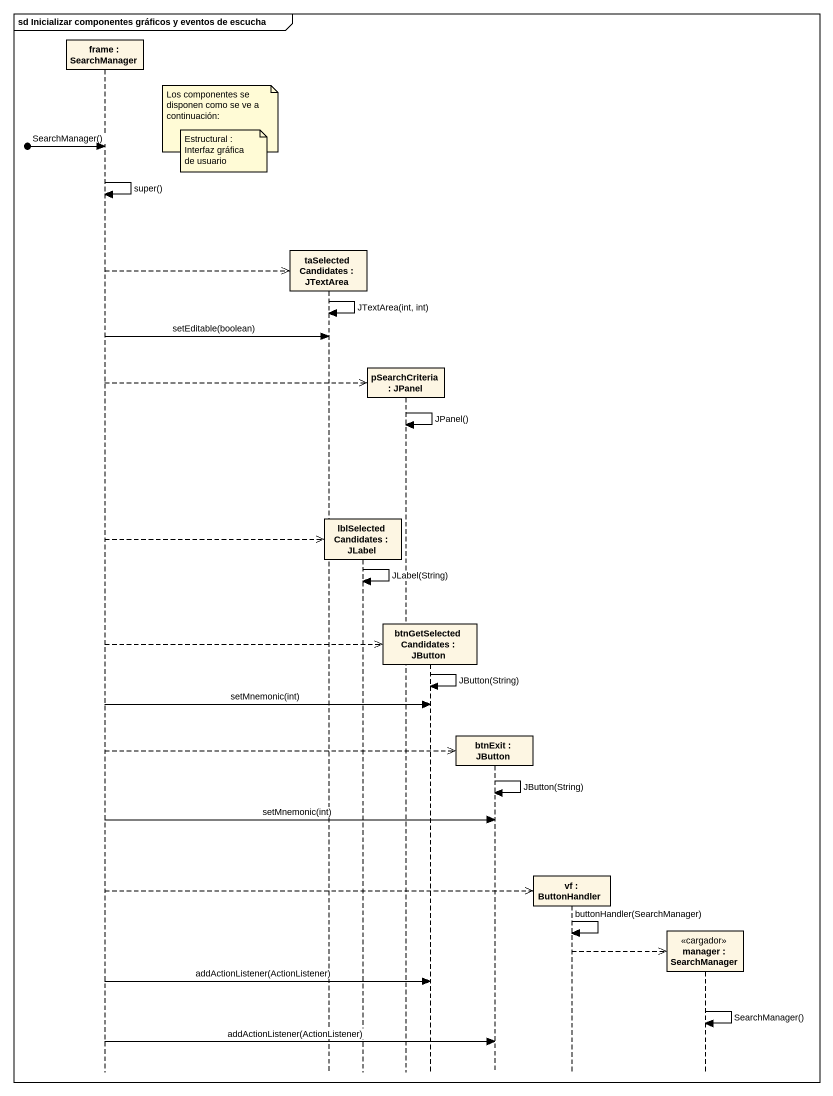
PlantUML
@startuml
mainframe sd Inicializar componentes gráficos y eventos de escucha
hide footbox
participant "frame : SearchManager" as frame_
participant "taSelectedCandidates : JTextArea" as taSelectedCandidates
participant "lblSelectedCandidates : JLabel" as lblSelectedCandidates
participant "pSearchCriteria : JPanel" as pSearchCriteria
participant "btnGetSelectedCandidates : JButton" as btnGetSelectedCandidates
participant "btnExit : JButton" as btnExit
participant "vf : ButtonHandler" as vf
participant "manager : SearchManager" as manager <<cargador>>

note left of taSelectedCandidates : Los componentes se disponen como se ve a continuación:
[o-> frame_ : SearchManager()
note left of taSelectedCandidates : Estructural : Interfaz gráfica de usuario
frame_ -> frame_ : super()
frame_ -->> taSelectedCandidates **
taSelectedCandidates -> taSelectedCandidates : JTextArea(int, int)
frame_ -> taSelectedCandidates : setEditable(boolean)
frame_ -->> pSearchCriteria **
pSearchCriteria -> pSearchCriteria : JPanel()
frame_ -->> lblSelectedCandidates **
lblSelectedCandidates -> lblSelectedCandidates : JLabel(String)
frame_ -->> btnGetSelectedCandidates **
btnGetSelectedCandidates -> btnGetSelectedCandidates : JButton(String)
frame_ -> btnGetSelectedCandidates : setMnemonic(int)
frame_ -->> btnExit **
btnExit -> btnExit : JButton(String)
frame_ -> btnExit : setMnemonic(int)
frame_ -->> vf **
vf -> vf : buttonHandler(SearchManager)
vf -->> manager **
frame_ -> btnGetSelectedCandidates : addActionListener(ActionListener)
manager -> manager : SearchManager()
frame_ -> btnExit : addActionListener(ActionListener)
@enduml
